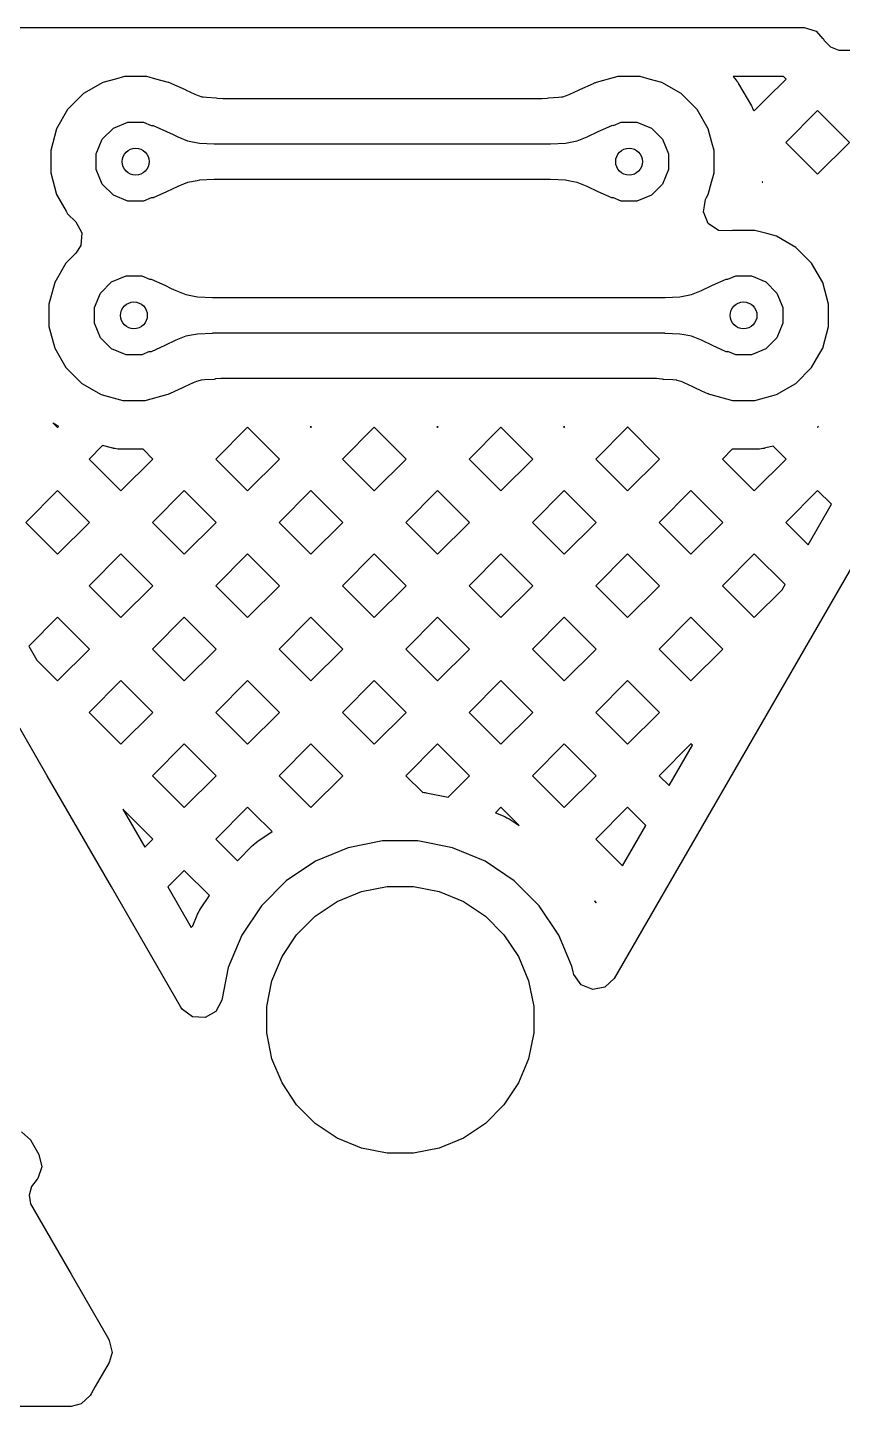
# Model space of a CAD drawing. Extents: x 121.6 to 197.9, y -113.4 to -69.2.
# Drawn here: x 166.39 to 170.94, y -95.11 to -87.4 of the extents above; entities that cross this region are included whole.
import ezdxf

# ---------------------------------------------------------------- set-up
doc = ezdxf.new("R2010")
doc.units = 0
doc.layers.add('BLACK', color=7, linetype='CONTINUOUS')

msp = doc.modelspace()

# ---------------------------------------------------------------- linework, layer by layer
at = {"layer": 'BLACK', "linetype": 'CONTINUOUS'}
for p, q in [((165.709499, -87.4), (170.728989, -87.4)), ((170.728989, -87.4), (170.796028, -87.419685)), ((170.796028, -87.419685), (170.833178, -87.462558)), ((170.833178, -87.462558), (170.834744, -87.461513)), ((170.834744, -87.461513), (170.841528, -87.471666)), ((170.841528, -87.471666), (170.841529, -87.471668)), ((170.841529, -87.471668), (170.876833, -87.506972)), ((170.876833, -87.506972), (170.922959, -87.526078)), ((170.922959, -87.526078), (171.803875, -87.526078)), ((166.877723, -87.687811), (166.806463, -87.706905)), ((166.927399, -87.6745), (166.877723, -87.687811)), ((167.052601, -87.6745), (166.927399, -87.6745)), ((167.102277, -87.687811), (167.052601, -87.6745)), ((167.173535, -87.706904), (167.102277, -87.687811)), ((169.687399, -87.6745), (169.566468, -87.706904)), ((169.812601, -87.6745), (169.687399, -87.6745)), ((169.862277, -87.687811), (169.812601, -87.6745)), ((169.933537, -87.706905), (169.862277, -87.687811)), ((170.613608, -87.673), (170.331432, -87.673)), ((170.331432, -87.673), (170.335395, -87.67723)), ((170.335395, -87.67723), (170.336474, -87.67846)), ((170.336474, -87.67846), (170.341631, -87.684743)), ((170.341631, -87.684743), (170.352524, -87.698938)), ((170.517151, -87.799078), (170.628419, -87.687811)), ((170.628419, -87.687811), (170.613608, -87.673)), ((166.698034, -87.769506), (166.609506, -87.858034)), ((166.698037, -87.769504), (166.698034, -87.769506)), ((166.806463, -87.706905), (166.698037, -87.769504)), ((167.174634, -87.70736), (167.173535, -87.706904)), ((167.185339, -87.711228), (167.174634, -87.70736)), ((167.185524, -87.711285), (167.185339, -87.711228)), ((167.185526, -87.711286), (167.185524, -87.711285)), ((167.187638, -87.712182), (167.185526, -87.711286)), ((167.187901, -87.712295), (167.187638, -87.712182)), ((167.187935, -87.71231), (167.187901, -87.712295)), ((167.187984, -87.712331), (167.187935, -87.71231)), ((167.191754, -87.713988), (167.187984, -87.712331)), ((167.267761, -87.748172), (167.191754, -87.713988)), ((167.267765, -87.748174), (167.267761, -87.748172)), ((167.271646, -87.749959), (167.267765, -87.748174)), ((167.271897, -87.750077), (167.271646, -87.749959)), ((167.271939, -87.750097), (167.271897, -87.750077)), ((167.27196, -87.750107), (167.271939, -87.750097)), ((167.274834, -87.751481), (167.27196, -87.750107)), ((167.323122, -87.774946), (167.274834, -87.751481)), ((169.465167, -87.751478), (169.416872, -87.774946)), ((169.468667, -87.749809), (169.465167, -87.751478)), ((169.468792, -87.749751), (169.468667, -87.749809)), ((169.472259, -87.748161), (169.468792, -87.749751)), ((169.548154, -87.714028), (169.472259, -87.748161)), ((169.550732, -87.713161), (169.548154, -87.714028)), ((169.558759, -87.70955), (169.550732, -87.713161)), ((169.558952, -87.710016), (169.558759, -87.70955)), ((169.566457, -87.706907), (169.558952, -87.710016)), ((169.566468, -87.706904), (169.566457, -87.706907)), ((170.041964, -87.769505), (169.933536, -87.706905)), ((169.933536, -87.706905), (169.933537, -87.706905)), ((170.130495, -87.858036), (170.041964, -87.769505)), ((170.352524, -87.698938), (170.357267, -87.705558)), ((170.357267, -87.705558), (170.358176, -87.706919)), ((170.358176, -87.706919), (170.362448, -87.71379)), ((170.362448, -87.71379), (170.433994, -87.837713)), ((167.332305, -87.778958), (167.323122, -87.774946)), ((167.341447, -87.782518), (167.332305, -87.778958)), ((167.362719, -87.788679), (167.341447, -87.782518)), ((167.367521, -87.789615), (167.362719, -87.788679)), ((167.385641, -87.791779), (167.367521, -87.789615)), ((167.440373, -87.794254), (167.385641, -87.791779)), ((167.447052, -87.7959), (167.440373, -87.794254)), ((167.476712, -87.7995), (167.447052, -87.7959)), ((169.262912, -87.7995), (167.476712, -87.7995)), ((169.291218, -87.796226), (169.262912, -87.7995)), ((169.299625, -87.794255), (169.291218, -87.796226)), ((169.299631, -87.794254), (169.299625, -87.794255)), ((169.354356, -87.791779), (169.299631, -87.794254)), ((169.372486, -87.789614), (169.354356, -87.791779)), ((169.377286, -87.788678), (169.372486, -87.789614)), ((169.398556, -87.782516), (169.377286, -87.788678)), ((169.407681, -87.778962), (169.398556, -87.782516)), ((169.416872, -87.774946), (169.407681, -87.778962)), ((170.433994, -87.837713), (170.437816, -87.844864)), ((170.437816, -87.844864), (170.43854, -87.846332)), ((170.43854, -87.846332), (170.441892, -87.85373)), ((170.450227, -87.866002), (170.517151, -87.799078)), ((166.609504, -87.858037), (166.546905, -87.966463)), ((166.609506, -87.858034), (166.609504, -87.858037)), ((170.193095, -87.966464), (170.130495, -87.858036)), ((170.441892, -87.85373), (170.444675, -87.86045)), ((170.444675, -87.86045), (170.450227, -87.866002)), ((170.804488, -87.86388), (170.626296, -88.042071)), ((170.982679, -88.042071), (170.804488, -87.86388)), ((166.546905, -87.966464), (166.5145, -88.087399)), ((166.546905, -87.966463), (166.546905, -87.966464)), ((166.802919, -88.024997), (166.864997, -87.962919)), ((166.864997, -87.962919), (166.946105, -87.929323)), ((166.946105, -87.929323), (167.033895, -87.929323)), ((167.033895, -87.929323), (167.077377, -87.947333)), ((167.077377, -87.947333), (167.077821, -87.946894)), ((167.077821, -87.946894), (167.086776, -87.946931)), ((167.086776, -87.946931), (167.087039, -87.947044)), ((167.087039, -87.947044), (167.162944, -87.981182)), ((167.162944, -87.981182), (167.163195, -87.9813)), ((167.163195, -87.9813), (167.199181, -87.998787)), ((167.199181, -87.998787), (167.225275, -88.011468)), ((169.514717, -88.011471), (169.576831, -87.981286)), ((169.576831, -87.981286), (169.57703, -87.981193)), ((169.57703, -87.981193), (169.652947, -87.94705)), ((169.652947, -87.94705), (169.661897, -87.946783)), ((169.661897, -87.946783), (169.662524, -87.947374)), ((169.662524, -87.947374), (169.706105, -87.929323)), ((169.706105, -87.929323), (169.793895, -87.929323)), ((169.793895, -87.929323), (169.875003, -87.962919)), ((169.875003, -87.962919), (169.937081, -88.024997)), ((170.213354, -88.042071), (170.193095, -87.966464)), ((166.769323, -88.106105), (166.802919, -88.024997)), ((167.225275, -88.011468), (167.225279, -88.01147)), ((167.225279, -88.01147), (167.225282, -88.011471)), ((167.225282, -88.011471), (167.28042, -88.032944)), ((167.28042, -88.032944), (167.346113, -88.045753)), ((167.346113, -88.045753), (167.42883, -88.049494)), ((167.42883, -88.049494), (167.42991, -88.05)), ((167.42991, -88.05), (169.310022, -88.05)), ((169.310022, -88.05), (169.311169, -88.049494)), ((169.311169, -88.049494), (169.393886, -88.045753)), ((169.393886, -88.045753), (169.459579, -88.032944)), ((169.459579, -88.032944), (169.514717, -88.011471)), ((169.937081, -88.024997), (169.970677, -88.106105)), ((170.2255, -88.087399), (170.213354, -88.042071)), ((170.626296, -88.042071), (170.804488, -88.220263)), ((170.804488, -88.220263), (170.982679, -88.042071)), ((166.5145, -88.087399), (166.5145, -88.212601)), ((166.769323, -88.193895), (166.769323, -88.106105)), ((169.970677, -88.106105), (169.970677, -88.193895)), ((170.2255, -88.212601), (170.2255, -88.087399)), ((166.5145, -88.212601), (166.546905, -88.333536)), ((166.802919, -88.275003), (166.769323, -88.193895)), ((169.970677, -88.193895), (169.937081, -88.275003)), ((170.211577, -88.264563), (170.2255, -88.212601)), ((166.864997, -88.337081), (166.802919, -88.275003)), ((167.225275, -88.28853), (167.163203, -88.318694)), ((167.225279, -88.288528), (167.225275, -88.28853)), ((167.280421, -88.267054), (167.225279, -88.288528)), ((167.334669, -88.256477), (167.280421, -88.267054)), ((167.346113, -88.254246), (167.334669, -88.256477)), ((167.346114, -88.254245), (167.346113, -88.254246)), ((167.346119, -88.254245), (167.346114, -88.254245)), ((167.428829, -88.250505), (167.346119, -88.254245)), ((167.429974, -88.25), (167.428829, -88.250505)), ((169.310093, -88.25), (167.429974, -88.25)), ((169.311171, -88.250505), (169.310093, -88.25)), ((169.393879, -88.254245), (169.311171, -88.250505)), ((169.393883, -88.254245), (169.393879, -88.254245)), ((169.393886, -88.254246), (169.393883, -88.254245)), ((169.418467, -88.259039), (169.393886, -88.254246)), ((169.459577, -88.267054), (169.418467, -88.259039)), ((169.514719, -88.288528), (169.459577, -88.267054)), ((169.514723, -88.28853), (169.514719, -88.288528)), ((169.576767, -88.318681), (169.514723, -88.28853)), ((169.937081, -88.275003), (169.875003, -88.337081)), ((170.193095, -88.333536), (170.211577, -88.264563)), ((170.494174, -88.262087), (170.493765, -88.264563)), ((170.493765, -88.264563), (170.497088, -88.265001)), ((170.497088, -88.265001), (170.494174, -88.262087)), ((166.546905, -88.333536), (166.600908, -88.427074)), ((166.946105, -88.370677), (166.864997, -88.337081)), ((167.033895, -88.370677), (166.946105, -88.370677)), ((167.077475, -88.352625), (167.033895, -88.370677)), ((167.078103, -88.353217), (167.077475, -88.352625)), ((167.087054, -88.352948), (167.078103, -88.353217)), ((167.162888, -88.318841), (167.087054, -88.352948)), ((167.163203, -88.318694), (167.162888, -88.318841)), ((169.577082, -88.318829), (169.576767, -88.318681)), ((169.652946, -88.352948), (169.577082, -88.318829)), ((169.653223, -88.353068), (169.652946, -88.352948)), ((169.662178, -88.353105), (169.653223, -88.353068)), ((169.662621, -88.352665), (169.662178, -88.353105)), ((169.706105, -88.370677), (169.662621, -88.352665)), ((169.793895, -88.370677), (169.706105, -88.370677)), ((169.875003, -88.337081), (169.793895, -88.370677)), ((170.171083, -88.396332), (170.176787, -88.362413)), ((170.176787, -88.362413), (170.180936, -88.354596)), ((170.180936, -88.354596), (170.183686, -88.349833)), ((170.183686, -88.349833), (170.193095, -88.333536)), ((166.600908, -88.427074), (166.609504, -88.441962)), ((166.609504, -88.441962), (166.609506, -88.441965)), ((166.609506, -88.441965), (166.65486, -88.487319)), ((170.1652, -88.431315), (170.171083, -88.396332)), ((170.192703, -88.495544), (170.1652, -88.431315)), ((166.65486, -88.487319), (166.688345, -88.548642)), ((170.250565, -88.534708), (170.192703, -88.495544)), ((170.320415, -88.536371), (170.250565, -88.534708)), ((170.327396, -88.5345), (170.320415, -88.536371)), ((170.327399, -88.5345), (170.327396, -88.5345)), ((170.452601, -88.5345), (170.327399, -88.5345)), ((170.519814, -88.55251), (170.452601, -88.5345)), ((166.683361, -88.618334), (166.65486, -88.662681)), ((166.688345, -88.548642), (166.683361, -88.618334)), ((170.573537, -88.566905), (170.519814, -88.55251)), ((170.681964, -88.629505), (170.573536, -88.566905)), ((170.573536, -88.566905), (170.573537, -88.566905)), ((166.65486, -88.662681), (166.599506, -88.718034)), ((170.770495, -88.718036), (170.681964, -88.629505)), ((166.599504, -88.718037), (166.536905, -88.826463)), ((166.599506, -88.718034), (166.599504, -88.718037)), ((170.833095, -88.826464), (170.770495, -88.718036)), ((166.536905, -88.826464), (166.5045, -88.947399)), ((166.536905, -88.826463), (166.536905, -88.826464)), ((166.792919, -88.884997), (166.854997, -88.822919)), ((166.854997, -88.822919), (166.936105, -88.789323)), ((166.936105, -88.789323), (167.023895, -88.789323)), ((167.023895, -88.789323), (167.067377, -88.807333)), ((167.067377, -88.807333), (167.067821, -88.806894)), ((167.067821, -88.806894), (167.076776, -88.806931)), ((167.076776, -88.806931), (167.077039, -88.807044)), ((167.077039, -88.807044), (167.152944, -88.841182)), ((167.152944, -88.841182), (167.153195, -88.8413)), ((167.153195, -88.8413), (167.189181, -88.858787)), ((170.154717, -88.871471), (170.216831, -88.841286)), ((170.216831, -88.841286), (170.21703, -88.841193)), ((170.21703, -88.841193), (170.292947, -88.80705)), ((170.292947, -88.80705), (170.301897, -88.806783)), ((170.301897, -88.806783), (170.302524, -88.807374)), ((170.302524, -88.807374), (170.346105, -88.789323)), ((170.346105, -88.789323), (170.433895, -88.789323)), ((170.433895, -88.789323), (170.515003, -88.822919)), ((170.515003, -88.822919), (170.577081, -88.884997)), ((170.8655, -88.947399), (170.833095, -88.826464)), ((166.759323, -88.966105), (166.792919, -88.884997)), ((167.189181, -88.858787), (167.215275, -88.871468)), ((167.215275, -88.871468), (167.215279, -88.87147)), ((167.215279, -88.87147), (167.215282, -88.871471)), ((167.215282, -88.871471), (167.27042, -88.892944)), ((167.27042, -88.892944), (167.336113, -88.905753)), ((167.336113, -88.905753), (167.41883, -88.909494)), ((167.41883, -88.909494), (167.41991, -88.91)), ((167.41991, -88.91), (169.950022, -88.91)), ((169.950022, -88.91), (169.951169, -88.909494)), ((169.951169, -88.909494), (170.033886, -88.905753)), ((170.033886, -88.905753), (170.099579, -88.892944)), ((170.099579, -88.892944), (170.154717, -88.871471)), ((170.577081, -88.884997), (170.610677, -88.966105)), ((166.5045, -88.947399), (166.5045, -89.072601)), ((166.759323, -89.053895), (166.759323, -88.966105)), ((170.610677, -88.966105), (170.610677, -89.053895)), ((170.8655, -89.072601), (170.8655, -88.947399)), ((166.5045, -89.072601), (166.536905, -89.193536)), ((166.792919, -89.135003), (166.759323, -89.053895)), ((170.610677, -89.053895), (170.577081, -89.135003)), ((170.833095, -89.193536), (170.8655, -89.072601)), ((166.854997, -89.197081), (166.792919, -89.135003)), ((167.215275, -89.14853), (167.153203, -89.178694)), ((167.215279, -89.148528), (167.215275, -89.14853)), ((167.270421, -89.127054), (167.215279, -89.148528)), ((167.324669, -89.116477), (167.270421, -89.127054)), ((167.336113, -89.114246), (167.324669, -89.116477)), ((167.336114, -89.114245), (167.336113, -89.114246)), ((167.336119, -89.114245), (167.336114, -89.114245)), ((167.418829, -89.110505), (167.336119, -89.114245)), ((167.419974, -89.11), (167.418829, -89.110505)), ((169.950093, -89.11), (167.419974, -89.11)), ((171.733783, -89.136728), (169.665615, -92.718899)), ((169.951171, -89.110505), (169.950093, -89.11)), ((170.033879, -89.114245), (169.951171, -89.110505)), ((170.033883, -89.114245), (170.033879, -89.114245)), ((170.033886, -89.114246), (170.033883, -89.114245)), ((170.058467, -89.119039), (170.033886, -89.114246)), ((170.099577, -89.127054), (170.058467, -89.119039)), ((170.154719, -89.148528), (170.099577, -89.127054)), ((170.154723, -89.14853), (170.154719, -89.148528)), ((170.216767, -89.178681), (170.154723, -89.14853)), ((170.577081, -89.135003), (170.515003, -89.197081)), ((166.536905, -89.193536), (166.599505, -89.301964)), ((166.936105, -89.230677), (166.854997, -89.197081)), ((167.023895, -89.230677), (166.936105, -89.230677)), ((167.067475, -89.212625), (167.023895, -89.230677)), ((167.068103, -89.213217), (167.067475, -89.212625)), ((167.077054, -89.212948), (167.068103, -89.213217)), ((167.152888, -89.178841), (167.077054, -89.212948)), ((167.153203, -89.178694), (167.152888, -89.178841)), ((170.217082, -89.178829), (170.216767, -89.178681)), ((170.292946, -89.212948), (170.217082, -89.178829)), ((170.293223, -89.213068), (170.292946, -89.212948)), ((170.302178, -89.213105), (170.293223, -89.213068)), ((170.302621, -89.212665), (170.302178, -89.213105)), ((170.346105, -89.230677), (170.302621, -89.212665)), ((170.433895, -89.230677), (170.346105, -89.230677)), ((170.515003, -89.197081), (170.433895, -89.230677)), ((170.770495, -89.301964), (170.811929, -89.230197)), ((170.811929, -89.230197), (170.833095, -89.193536)), ((166.599505, -89.301964), (166.688036, -89.390495)), ((170.681964, -89.390495), (170.770495, -89.301964)), ((167.264876, -89.408497), (167.313128, -89.385048)), ((167.313128, -89.385048), (167.322305, -89.381038)), ((167.322305, -89.381038), (167.331444, -89.377479)), ((167.331444, -89.377479), (167.352705, -89.371321)), ((167.352705, -89.371321), (167.357518, -89.370382)), ((167.357518, -89.370382), (167.375635, -89.368218)), ((167.375635, -89.368218), (167.43037, -89.365744)), ((167.43037, -89.365744), (167.438778, -89.363772)), ((167.438778, -89.363772), (167.46708, -89.3605)), ((167.46708, -89.3605), (169.903293, -89.3605)), ((169.903293, -89.3605), (169.932951, -89.364099)), ((169.932951, -89.364099), (169.935269, -89.364669)), ((169.935269, -89.364669), (169.93963, -89.365744)), ((169.93963, -89.365744), (169.994357, -89.368217)), ((169.994357, -89.368217), (170.012482, -89.370384)), ((170.012482, -89.370384), (170.017301, -89.371324)), ((170.017301, -89.371324), (170.038556, -89.377482)), ((170.038556, -89.377482), (170.047675, -89.381033)), ((170.047675, -89.381033), (170.056877, -89.385052)), ((170.056877, -89.385052), (170.105092, -89.408483)), ((166.688036, -89.390495), (166.796464, -89.453095)), ((166.796464, -89.453095), (166.917399, -89.4855)), ((167.042601, -89.4855), (167.163536, -89.453095)), ((167.163536, -89.453095), (167.163541, -89.453091)), ((167.163541, -89.453091), (167.171052, -89.449982)), ((167.171052, -89.449982), (167.171252, -89.450466)), ((167.171252, -89.450466), (167.179312, -89.44682)), ((167.179312, -89.44682), (167.181848, -89.445966)), ((167.181848, -89.445966), (167.181855, -89.445965)), ((167.181855, -89.445965), (167.257689, -89.411858)), ((167.257689, -89.411858), (167.260935, -89.410371)), ((167.260935, -89.410371), (167.26125, -89.410224)), ((167.26125, -89.410224), (167.264876, -89.408497)), ((170.105092, -89.408483), (170.108117, -89.409929)), ((170.108117, -89.409929), (170.108432, -89.410077)), ((170.108432, -89.410077), (170.112284, -89.411848)), ((170.112284, -89.411848), (170.154849, -89.430991)), ((170.154849, -89.430991), (170.188176, -89.44598)), ((170.188176, -89.44598), (170.190313, -89.446922)), ((170.190313, -89.446922), (170.191381, -89.447394)), ((170.191381, -89.447394), (170.191658, -89.447514)), ((170.191658, -89.447514), (170.194473, -89.448713)), ((170.194473, -89.448713), (170.194489, -89.448716)), ((170.194489, -89.448716), (170.194731, -89.448792)), ((170.194731, -89.448792), (170.205371, -89.452641)), ((170.205371, -89.452641), (170.206452, -89.453088)), ((170.206452, -89.453088), (170.206464, -89.453095)), ((170.206464, -89.453095), (170.327399, -89.4855)), ((170.452601, -89.4855), (170.573536, -89.453095)), ((170.573536, -89.453095), (170.681964, -89.390495)), ((166.917399, -89.4855), (166.917401, -89.4855)), ((166.917401, -89.4855), (167.042599, -89.4855)), ((167.042599, -89.4855), (167.042601, -89.4855)), ((170.327399, -89.4855), (170.327401, -89.4855)), ((170.327401, -89.4855), (170.452599, -89.4855)), ((170.452599, -89.4855), (170.452601, -89.4855)), ((166.528938, -89.612524), (166.527403, -89.611346)), ((166.527403, -89.611346), (166.553361, -89.637304)), ((166.535558, -89.617267), (166.528938, -89.612524)), ((166.536919, -89.618176), (166.535558, -89.617267)), ((166.54379, -89.622448), (166.536919, -89.618176)), ((166.559277, -89.631389), (166.54379, -89.622448)), ((166.553361, -89.637304), (166.557166, -89.6335)), ((166.557166, -89.6335), (166.559277, -89.631389)), ((167.616144, -89.635183), (167.437952, -89.813374)), ((167.794335, -89.813374), (167.616144, -89.635183)), ((167.974209, -89.6335), (167.966599, -89.6335)), ((167.966599, -89.6335), (167.970404, -89.637305)), ((167.970404, -89.637305), (167.974209, -89.6335)), ((168.324665, -89.635183), (168.146473, -89.813374)), ((168.502856, -89.813374), (168.324665, -89.635183)), ((168.68273, -89.6335), (168.67512, -89.6335)), ((168.67512, -89.6335), (168.678925, -89.637305)), ((168.678925, -89.637305), (168.68273, -89.6335)), ((169.033186, -89.635183), (168.854994, -89.813374)), ((169.211377, -89.813374), (169.033186, -89.635183)), ((169.391251, -89.6335), (169.383641, -89.6335)), ((169.383641, -89.6335), (169.387446, -89.637305)), ((169.387446, -89.637305), (169.391251, -89.6335)), ((169.741707, -89.635183), (169.563515, -89.813374)), ((169.74236, -89.635836), (169.741707, -89.635183)), ((169.919897, -89.813373), (169.74236, -89.635836)), ((170.809968, -89.631825), (170.803019, -89.635836)), ((170.803019, -89.635836), (170.804488, -89.637305)), ((170.804488, -89.637305), (170.809968, -89.631825)), ((166.804836, -89.737968), (166.729431, -89.813373)), ((166.85538, -89.751512), (166.804836, -89.737968)), ((166.863302, -89.753359), (166.85538, -89.751512)), ((166.864907, -89.753678), (166.863302, -89.753359)), ((166.872891, -89.754996), (166.864907, -89.753678)), ((166.89063, -89.757332), (166.872891, -89.754996)), ((166.898711, -89.758128), (166.89063, -89.757332)), ((166.900344, -89.758235), (166.898711, -89.758128)), ((166.908452, -89.7585), (166.900344, -89.758235)), ((167.03094, -89.7585), (166.908452, -89.7585)), ((167.085814, -89.813374), (167.03094, -89.7585)), ((170.32691, -89.7585), (170.272036, -89.813373)), ((170.461548, -89.7585), (170.32691, -89.7585)), ((170.469656, -89.758235), (170.461548, -89.7585)), ((170.471289, -89.758128), (170.469656, -89.758235)), ((170.47937, -89.757332), (170.471289, -89.758128)), ((170.497109, -89.754996), (170.47937, -89.757332)), ((170.505093, -89.753678), (170.497109, -89.754996)), ((170.506698, -89.753359), (170.505093, -89.753678)), ((170.51462, -89.751513), (170.506698, -89.753359)), ((170.555581, -89.740536), (170.51462, -89.751513)), ((170.628419, -89.813374), (170.555581, -89.740536)), ((166.729431, -89.813373), (166.907623, -89.991565)), ((166.907623, -89.991565), (167.085814, -89.813374)), ((167.437952, -89.813374), (167.616144, -89.991565)), ((167.616144, -89.991565), (167.794335, -89.813374)), ((168.146473, -89.813374), (168.324665, -89.991565)), ((168.324665, -89.991565), (168.502856, -89.813374)), ((168.854994, -89.813374), (169.033186, -89.991565)), ((169.033186, -89.991565), (169.211377, -89.813374)), ((169.563515, -89.813374), (169.741707, -89.991565)), ((169.741707, -89.991565), (169.919898, -89.813374)), ((169.919898, -89.813374), (169.919897, -89.813373)), ((170.272036, -89.813373), (170.450228, -89.991565)), ((170.450228, -89.991565), (170.628419, -89.813374)), ((166.553362, -89.989443), (166.37517, -90.167634)), ((166.731553, -90.167634), (166.553362, -89.989443)), ((167.261883, -89.989443), (167.083691, -90.167634)), ((167.440074, -90.167634), (167.261883, -89.989443)), ((167.970404, -89.989443), (167.792212, -90.167634)), ((168.148595, -90.167634), (167.970404, -89.989443)), ((168.678925, -89.989443), (168.500733, -90.167634)), ((168.857116, -90.167634), (168.678925, -89.989443)), ((169.387446, -89.989443), (169.209254, -90.167634)), ((169.565637, -90.167634), (169.387446, -89.989443)), ((170.095967, -89.989443), (169.917775, -90.167634)), ((170.274158, -90.167634), (170.095967, -89.989443)), ((170.804488, -89.989443), (170.626296, -90.167634)), ((170.88167, -90.066625), (170.804488, -89.989443)), ((170.751225, -90.292563), (170.88167, -90.066625)), ((166.37517, -90.167634), (166.553362, -90.345826)), ((166.553362, -90.345826), (166.731553, -90.167634)), ((167.083691, -90.167634), (167.261883, -90.345826)), ((167.261883, -90.345826), (167.440074, -90.167634)), ((167.792212, -90.167634), (167.970404, -90.345826)), ((167.970404, -90.345826), (168.148595, -90.167634)), ((168.500733, -90.167634), (168.678925, -90.345826)), ((168.678925, -90.345826), (168.857116, -90.167634)), ((169.209254, -90.167634), (169.387446, -90.345826)), ((169.387446, -90.345826), (169.565637, -90.167634)), ((169.917775, -90.167634), (170.095967, -90.345826)), ((170.095967, -90.345826), (170.274158, -90.167634)), ((170.626296, -90.167634), (170.751225, -90.292563)), ((166.907623, -90.343704), (166.729431, -90.521895)), ((167.085814, -90.521895), (166.907623, -90.343704)), ((167.616144, -90.343704), (167.437952, -90.521895)), ((167.794335, -90.521895), (167.616144, -90.343704)), ((168.324665, -90.343704), (168.146473, -90.521895)), ((168.502856, -90.521895), (168.324665, -90.343704)), ((169.033186, -90.343704), (168.854994, -90.521895)), ((169.211377, -90.521895), (169.033186, -90.343704)), ((169.741707, -90.343704), (169.563515, -90.521895)), ((169.919898, -90.521895), (169.741707, -90.343704)), ((170.450228, -90.343704), (170.272036, -90.521895)), ((170.622334, -90.51581), (170.450228, -90.343704)), ((166.729431, -90.521895), (166.907623, -90.700086)), ((166.907623, -90.700086), (167.085814, -90.521895)), ((167.437952, -90.521895), (167.616144, -90.700086)), ((167.616144, -90.700086), (167.794335, -90.521895)), ((168.146473, -90.521895), (168.324665, -90.700086)), ((168.324665, -90.700086), (168.502856, -90.521895)), ((168.854994, -90.521895), (169.033186, -90.700086)), ((169.033186, -90.700086), (169.211377, -90.521895)), ((169.563515, -90.521895), (169.741707, -90.700086)), ((169.741707, -90.700086), (169.919898, -90.521895)), ((170.272036, -90.521895), (170.450227, -90.700086)), ((170.450227, -90.700086), (170.605712, -90.544602)), ((170.605712, -90.544602), (170.622334, -90.51581)), ((166.553362, -90.697964), (166.391935, -90.85939)), ((166.731553, -90.876155), (166.553362, -90.697964)), ((167.261883, -90.697964), (167.083691, -90.876155)), ((167.440074, -90.876155), (167.261883, -90.697964)), ((167.970404, -90.697964), (167.792212, -90.876155)), ((168.148595, -90.876155), (167.970404, -90.697964)), ((168.678925, -90.697964), (168.500733, -90.876155)), ((168.857116, -90.876155), (168.678925, -90.697964)), ((169.387446, -90.697964), (169.209254, -90.876155)), ((169.565637, -90.876155), (169.387446, -90.697964)), ((170.095967, -90.697964), (169.917775, -90.876155)), ((170.274158, -90.876155), (170.095967, -90.697964)), ((166.391935, -90.85939), (166.437737, -90.938722)), ((166.553362, -91.054347), (166.731553, -90.876155)), ((167.083691, -90.876155), (167.261883, -91.054347)), ((167.261883, -91.054347), (167.440074, -90.876155)), ((167.792212, -90.876155), (167.970404, -91.054347)), ((167.970404, -91.054347), (168.148595, -90.876155)), ((168.500733, -90.876155), (168.678925, -91.054347)), ((168.678925, -91.054347), (168.857116, -90.876155)), ((169.209254, -90.876155), (169.387446, -91.054347)), ((169.387446, -91.054347), (169.565637, -90.876155)), ((169.917775, -90.876155), (170.095967, -91.054347)), ((170.095967, -91.054347), (170.274158, -90.876155)), ((166.437737, -90.938722), (166.553362, -91.054347)), ((166.907623, -91.052225), (166.729431, -91.230416)), ((167.085814, -91.230416), (166.907623, -91.052225)), ((167.616144, -91.052225), (167.437952, -91.230416)), ((167.794335, -91.230416), (167.616144, -91.052225)), ((168.324665, -91.052225), (168.146473, -91.230416)), ((168.502856, -91.230416), (168.324665, -91.052225)), ((169.033186, -91.052225), (168.854994, -91.230416)), ((169.211377, -91.230416), (169.033186, -91.052225)), ((169.741707, -91.052225), (169.563515, -91.230416)), ((169.919898, -91.230416), (169.741707, -91.052225)), ((166.495446, -91.584676), (166.290914, -91.230416)), ((166.729431, -91.230416), (166.907623, -91.408607)), ((166.907623, -91.408607), (167.085814, -91.230416)), ((167.437952, -91.230416), (167.616144, -91.408607)), ((167.616144, -91.408607), (167.794335, -91.230416)), ((168.146473, -91.230416), (168.324665, -91.408607)), ((168.324665, -91.408607), (168.502856, -91.230416)), ((168.854994, -91.230416), (169.033186, -91.408607)), ((169.033186, -91.408607), (169.211377, -91.230416)), ((169.563515, -91.230416), (169.741707, -91.408607)), ((169.741707, -91.408607), (169.919898, -91.230416)), ((167.261883, -91.406485), (167.083691, -91.584676)), ((167.440074, -91.584676), (167.261883, -91.406485)), ((167.970404, -91.406485), (167.792212, -91.584676)), ((168.148595, -91.584676), (167.970404, -91.406485)), ((168.678925, -91.406485), (168.500733, -91.584676)), ((168.857116, -91.584676), (168.678925, -91.406485)), ((169.387446, -91.406485), (169.209254, -91.584676)), ((169.565637, -91.584676), (169.387446, -91.406485)), ((170.095967, -91.406485), (169.917775, -91.584676)), ((169.973215, -91.640116), (170.10366, -91.414178)), ((170.10366, -91.414178), (170.095967, -91.406485)), ((166.603535, -91.771891), (166.495446, -91.584676)), ((167.083691, -91.584676), (167.261883, -91.762868)), ((167.261883, -91.762868), (167.440074, -91.584676)), ((167.792212, -91.584676), (167.970404, -91.762868)), ((167.970404, -91.762868), (168.148595, -91.584676)), ((168.500733, -91.584676), (168.593715, -91.677658)), ((168.73711, -91.704682), (168.857116, -91.584676)), ((169.209254, -91.584676), (169.387446, -91.762868)), ((169.387446, -91.762868), (169.565637, -91.584676)), ((169.917775, -91.584676), (169.973215, -91.640116)), ((168.593715, -91.677658), (168.601968, -91.678471)), ((168.601968, -91.678471), (168.608105, -91.67923)), ((168.608105, -91.67923), (168.609319, -91.679411)), ((168.609319, -91.679411), (168.615224, -91.680438)), ((168.615224, -91.680438), (168.73711, -91.704682)), ((166.854712, -92.206943), (166.603535, -91.771891)), ((166.918768, -91.771891), (167.041054, -91.983696)), ((167.085814, -91.938937), (166.918768, -91.771891)), ((167.616144, -91.760746), (167.437952, -91.938937)), ((167.647332, -91.791934), (167.616144, -91.760746)), ((169.033185, -91.760745), (169.001997, -91.791934)), ((169.135459, -91.863019), (169.033185, -91.760745)), ((169.741707, -91.760746), (169.563515, -91.938937)), ((169.844323, -91.863362), (169.741707, -91.760746)), ((167.752913, -91.897515), (167.647332, -91.791934)), ((169.001997, -91.791934), (169.054581, -91.813715)), ((169.054581, -91.813715), (169.060103, -91.816161)), ((169.060103, -91.816161), (169.061212, -91.816685)), ((169.061212, -91.816685), (169.06669, -91.819441)), ((169.06669, -91.819441), (169.078518, -91.825763)), ((169.078518, -91.825763), (169.083804, -91.828757)), ((169.083804, -91.828757), (169.084857, -91.829388)), ((169.084857, -91.829388), (169.09001, -91.832651)), ((169.09001, -91.832651), (169.135459, -91.863019)), ((167.690922, -91.938937), (167.752913, -91.897515)), ((169.713878, -92.0893), (169.844323, -91.863362)), ((167.041054, -91.983696), (167.085814, -91.938937)), ((167.437952, -91.938937), (167.559006, -92.059991)), ((167.559006, -92.059991), (167.643919, -91.975079)), ((167.643919, -91.975079), (167.64837, -91.970843)), ((167.64837, -91.970843), (167.64928, -91.970019)), ((167.64928, -91.970019), (167.653845, -91.966083)), ((167.653845, -91.966083), (167.664212, -91.957575)), ((167.664212, -91.957575), (167.668979, -91.953853)), ((167.668979, -91.953853), (167.669964, -91.953122)), ((167.669964, -91.953122), (167.674971, -91.949595)), ((167.674971, -91.949595), (167.690922, -91.938937)), ((168.17816, -91.98795), (167.996092, -92.063364)), ((168.17817, -91.987947), (168.17816, -91.98795)), ((168.371457, -91.9495), (168.17817, -91.987947)), ((168.371459, -91.9495), (168.371457, -91.9495)), ((168.568541, -91.9495), (168.371459, -91.9495)), ((168.568543, -91.9495), (168.568541, -91.9495)), ((168.761829, -91.987947), (168.568543, -91.9495)), ((168.761839, -91.98795), (168.761829, -91.987947)), ((168.943907, -92.063364), (168.761839, -91.98795)), ((169.563515, -91.938937), (169.713878, -92.0893)), ((167.996079, -92.063371), (167.832218, -92.17286)), ((167.996092, -92.063364), (167.996079, -92.063371)), ((168.94392, -92.063371), (168.943907, -92.063364)), ((169.107781, -92.17286), (168.94392, -92.063371)), ((167.261883, -92.115006), (167.169945, -92.206943)), ((167.402404, -92.255527), (167.261883, -92.115006)), ((167.242585, -92.878759), (166.854712, -92.206943)), ((167.169945, -92.206943), (167.30039, -92.43288)), ((167.832214, -92.172863), (167.692863, -92.312214)), ((167.832218, -92.17286), (167.832214, -92.172863)), ((168.116452, -92.288559), (168.252286, -92.232295)), ((168.252286, -92.232295), (168.396487, -92.203611)), ((168.396487, -92.203611), (168.543513, -92.203611)), ((168.543513, -92.203611), (168.687714, -92.232295)), ((168.687714, -92.232295), (168.823548, -92.288559)), ((169.107785, -92.172863), (169.107781, -92.17286)), ((169.219462, -92.28454), (169.107785, -92.172863)), ((167.352651, -92.32999), (167.402404, -92.255527)), ((167.69286, -92.312218), (167.583371, -92.476079)), ((167.692863, -92.312214), (167.69286, -92.312218)), ((167.994205, -92.370242), (168.116452, -92.288559)), ((168.823548, -92.288559), (168.945795, -92.370242)), ((169.247136, -92.312214), (169.219462, -92.28454)), ((169.247139, -92.312218), (169.247136, -92.312214)), ((169.356628, -92.476079), (169.247139, -92.312218)), ((169.565637, -92.293197), (169.55698, -92.28454)), ((169.55698, -92.28454), (169.563915, -92.294919)), ((169.563915, -92.294919), (169.565637, -92.293197)), ((167.309574, -92.423696), (167.333715, -92.365417)), ((167.333715, -92.365417), (167.336161, -92.359897)), ((167.336161, -92.359897), (167.336685, -92.358788)), ((167.336685, -92.358788), (167.339441, -92.35331)), ((167.339441, -92.35331), (167.345763, -92.341482)), ((167.345763, -92.341482), (167.348757, -92.336196)), ((167.348757, -92.336196), (167.349388, -92.335143)), ((167.349388, -92.335143), (167.352651, -92.32999)), ((167.890242, -92.474205), (167.994205, -92.370242)), ((168.945795, -92.370242), (169.049758, -92.474205)), ((167.30039, -92.43288), (167.309574, -92.423696)), ((167.808559, -92.596452), (167.890242, -92.474205)), ((169.049758, -92.474205), (169.131441, -92.596452)), ((167.583364, -92.476092), (167.50795, -92.65816)), ((167.583371, -92.476079), (167.583364, -92.476092)), ((169.356635, -92.476092), (169.356628, -92.476079)), ((169.427494, -92.647164), (169.356635, -92.476092)), ((167.752295, -92.732286), (167.808559, -92.596452)), ((169.131441, -92.596452), (169.187705, -92.732286)), ((167.507947, -92.65817), (167.471589, -92.840951)), ((167.50795, -92.65816), (167.507947, -92.65817)), ((169.432051, -92.658165), (169.427494, -92.647164)), ((169.436612, -92.681097), (169.432051, -92.658165)), ((169.441048, -92.697455), (169.436612, -92.681097)), ((169.481576, -92.75437), (169.441048, -92.697455)), ((167.723611, -92.876487), (167.752295, -92.732286)), ((169.187705, -92.732286), (169.216389, -92.876487)), ((169.546441, -92.780338), (169.481576, -92.75437)), ((169.615048, -92.767115), (169.546441, -92.780338)), ((169.665615, -92.718899), (169.615048, -92.767115)), ((167.471589, -92.840951), (167.439204, -92.902862)), ((167.252047, -92.892829), (167.242585, -92.878759)), ((167.308718, -92.933695), (167.252047, -92.892829)), ((167.378488, -92.937436), (167.308718, -92.933695)), ((167.439204, -92.902862), (167.378488, -92.937436)), ((167.723611, -93.023513), (167.723611, -92.876487)), ((169.216389, -92.876487), (169.216389, -93.023513)), ((167.752295, -93.167714), (167.723611, -93.023513)), ((169.216389, -93.023513), (169.187705, -93.167714)), ((167.808559, -93.303548), (167.752295, -93.167714)), ((169.187705, -93.167714), (169.131441, -93.303548)), ((167.890242, -93.425795), (167.808559, -93.303548)), ((169.131441, -93.303548), (169.049758, -93.425795)), ((167.994205, -93.529758), (167.890242, -93.425795)), ((169.049758, -93.425795), (168.945795, -93.529758)), ((168.116452, -93.611441), (167.994205, -93.529758)), ((168.945795, -93.529758), (168.823548, -93.611441)), ((166.351749, -93.575958), (166.402603, -93.623871)), ((166.402603, -93.623871), (166.402972, -93.624506)), ((166.402972, -93.624506), (166.448728, -93.703757)), ((168.252286, -93.667705), (168.116452, -93.611441)), ((168.823548, -93.611441), (168.687714, -93.667705)), ((166.448728, -93.703757), (166.465201, -93.771655)), ((168.396487, -93.696389), (168.252286, -93.667705)), ((168.543513, -93.696389), (168.396487, -93.696389)), ((168.687714, -93.667705), (168.543513, -93.696389)), ((166.465201, -93.771655), (166.442349, -93.837682)), ((166.439718, -93.841242), (166.408015, -93.882557)), ((166.442349, -93.837682), (166.439718, -93.841242)), ((166.408015, -93.882557), (166.395094, -93.93078)), ((166.395094, -93.93078), (166.395094, -93.930784)), ((166.395094, -93.930784), (166.40161, -93.980282)), ((166.40161, -93.980282), (166.401611, -93.980284)), ((166.401611, -93.980284), (166.628596, -94.373432)), ((166.628596, -94.373432), (166.837648, -94.73552)), ((166.837648, -94.73552), (166.842069, -94.743176)), ((166.842069, -94.743176), (166.858542, -94.811076)), ((166.858542, -94.811076), (166.842069, -94.867176)), ((166.842069, -94.867176), (166.764249, -95.001965)), ((166.764249, -95.001965), (166.740951, -95.042319)), ((166.736117, -95.050691), (166.68555, -95.098906)), ((166.740951, -95.042319), (166.736117, -95.050691)), ((166.62873, -95.112691), (165.74781, -95.112691)), ((166.68555, -95.098906), (166.62873, -95.112691))]:
    msp.add_line(p, q, dxfattribs=at)
at = {"layer": 'BLACK'}
for centre in [(166.99, -88.15), (169.75, -88.15), (166.98, -89.01), (170.39, -89.01)]:
    msp.add_circle(centre, 0.075, dxfattribs=at)

doc.saveas('drawing.dxf')
